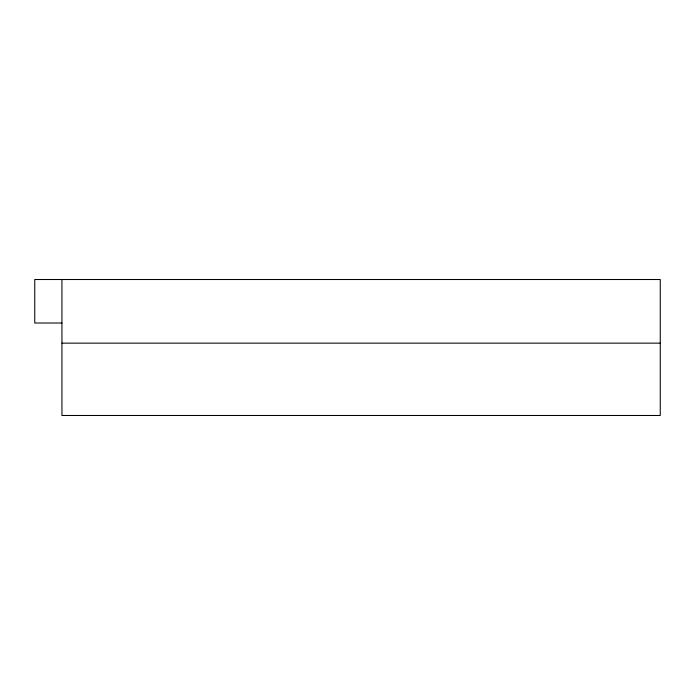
<?xml version="1.0" encoding="UTF-8"?>
<svg xmlns="http://www.w3.org/2000/svg" width="695" height="695" viewBox="0 0 695 695"><rect width="100%" height="100%" fill="white"/><g stroke="black" fill="none" stroke-linecap="round" stroke-linejoin="round"><path stroke-width="1.04" d="M61.942 323.019L34.75 323.019L34.75 279.512L660.25 279.512L660.25 415.488L61.942 415.488L61.942 279.512M61.942 343.148L660.25 343.148"/></g></svg>
